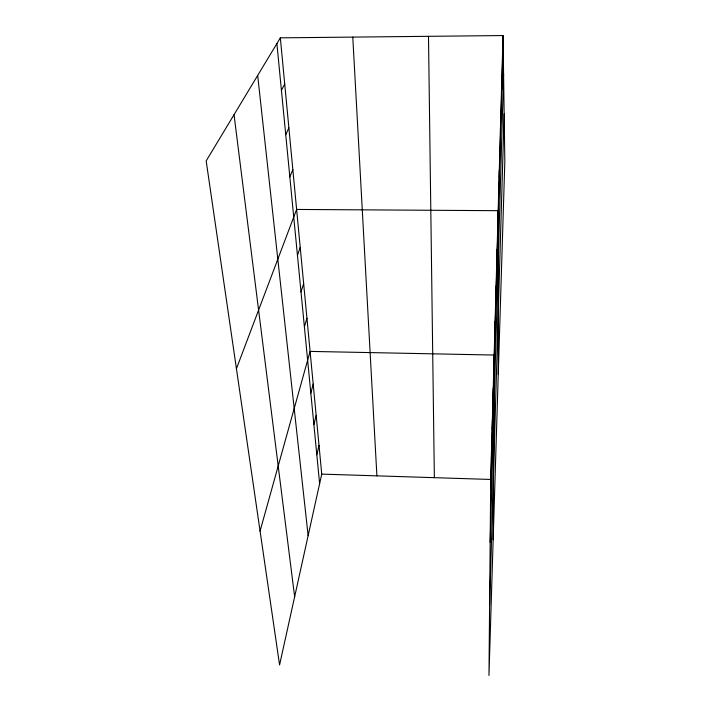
<?xml version="1.0" encoding="UTF-8"?>
<svg xmlns="http://www.w3.org/2000/svg" width="711" height="711" viewBox="0 0 711 711"><rect width="100%" height="100%" fill="white"/><g stroke="black" fill="none" stroke-linecap="round" stroke-linejoin="round"><path stroke-width="1.07" d="M497.087 257.498L497.105 249.321M496.056 294.683L496.082 286.186M495.069 330.171L495.105 321.39M493.158 539.747L494.172 355.047L310.094 351.403L260.075 531.064M492.305 429.408L492.376 419.943M493.194 397.476L493.256 388.215M503.024 35.55L490.723 479.454L488.972 675.45L504.828 161.379L503.024 35.55L280.338 37.852L206.172 160.917L279.574 664.963L321.736 474.113L280.338 37.852M491.452 459.964L491.532 450.33M490.634 489.239L503.112 41.362M490.163 542.511L503.575 73.811M489.603 605.23L504.143 113.893M316.813 454.773L319.008 445.353M313.889 424.618L316.164 415.366M310.831 393.13L313.195 384.082M304.397 326.838L306.948 318.261M301.002 291.928L303.659 283.627M297.456 255.373L300.22 247.392M236.434 368.707L296.62 209.443L498.171 210.687L498.26 374.377M289.83 176.897L292.843 169.662M285.733 134.699L288.879 127.9M281.423 90.315L284.72 84.022M321.736 474.113L490.723 479.454M234.035 114.684L294.638 596.751M257.675 75.464L308.139 535.676M276.89 43.575L319.621 483.684M352.78 37.105L376.901 475.855M428.493 36.323L434.359 477.668M501.717 82.743L501.779 89.151M500.473 127.553L500.517 134.477M499.3 170.142L499.318 177.537"/></g></svg>
